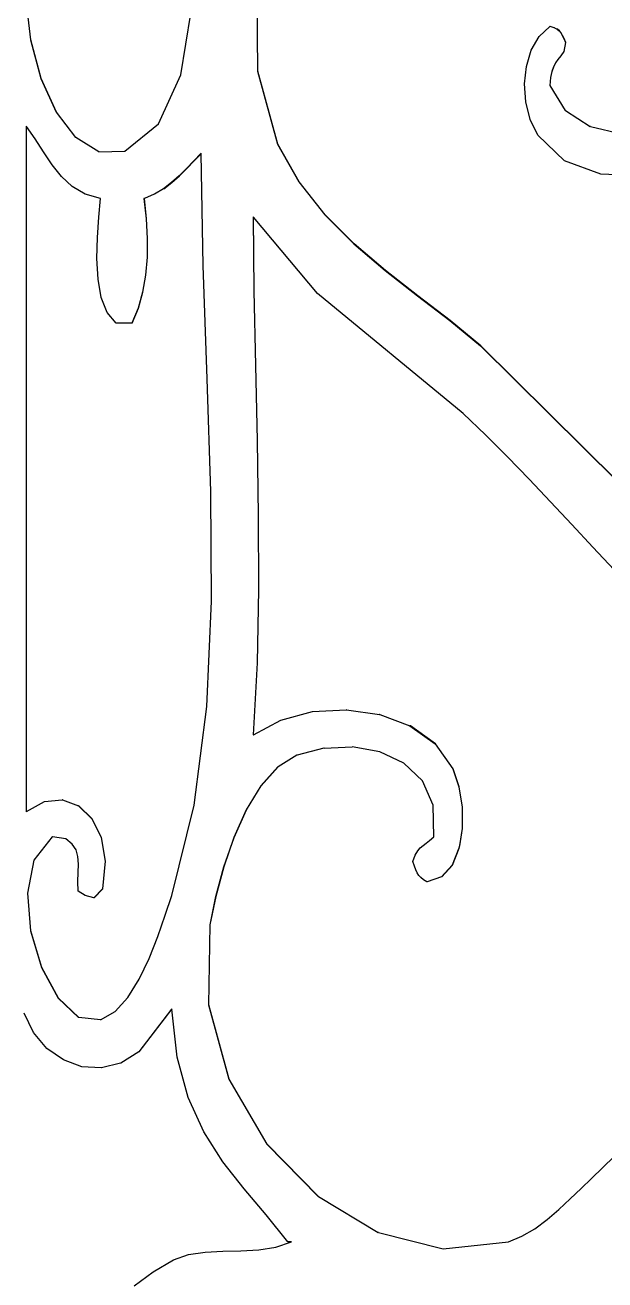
# Model space of a CAD drawing. Header units: inches. Extents: x 3672 to 10975, y -27382 to -746.
# Drawn here: x 4386.68 to 4390.43, y -26769.58 to -26761.46 of the extents above; entities that cross this region are included whole.
import ezdxf

# ---------------------------------------------------------------- set-up
doc = ezdxf.new("R2010")
doc.units = ezdxf.units.IN
doc.header["$LTSCALE"] = 17
doc.header["$MEASUREMENT"] = 0

msp = doc.modelspace()

# ---------------------------------------------------------------- linework, layer by layer
for p, q in [((4388.1797, -26761.2311), (4388.1838, -26761.7599)), ((4388.186, -26761.7599), (4388.1818, -26761.2311)), ((4386.6859, -26761.298), (4386.7154, -26761.5584)), ((4386.7176, -26761.5584), (4386.6881, -26761.298)), ((4387.6876, -26761.784), (4387.7528, -26761.3864)), ((4390.005, -26761.5373), (4390.0748, -26761.4723)), ((4390.0769, -26761.4723), (4390.0748, -26761.4723)), ((4390.1017, -26761.4803), (4390.0769, -26761.4723)), ((4390.1039, -26761.4803), (4390.1017, -26761.4803)), ((4390.1039, -26761.4803), (4390.1211, -26761.4893)), ((4390.1232, -26761.4893), (4390.1211, -26761.4893)), ((4390.1211, -26761.4893), (4390.1348, -26761.4999)), ((4390.137, -26761.4999), (4390.1232, -26761.4893)), ((4390.137, -26761.4999), (4390.1348, -26761.4999)), ((4390.1348, -26761.4999), (4390.1451, -26761.513)), ((4390.1473, -26761.513), (4390.137, -26761.4999)), ((4390.1451, -26761.513), (4390.154, -26761.5293)), ((4390.1473, -26761.513), (4390.1451, -26761.513)), ((4390.1561, -26761.5293), (4390.1473, -26761.513)), ((4386.7176, -26761.5584), (4386.7154, -26761.5584)), ((4386.7154, -26761.5584), (4386.7818, -26761.808)), ((4386.784, -26761.808), (4386.7176, -26761.5584)), ((4389.9541, -26761.6252), (4390.005, -26761.5373)), ((4390.1561, -26761.5293), (4390.154, -26761.5293)), ((4390.154, -26761.5293), (4390.1635, -26761.5497)), ((4390.1657, -26761.5497), (4390.1561, -26761.5293)), ((4390.1657, -26761.5497), (4390.1635, -26761.5497)), ((4390.1635, -26761.5497), (4390.1758, -26761.5748)), ((4390.1758, -26761.5748), (4390.1645, -26761.6334)), ((4390.1779, -26761.5748), (4390.1657, -26761.5497)), ((4390.1667, -26761.6334), (4390.1779, -26761.5748)), ((4390.1779, -26761.5748), (4390.1758, -26761.5748)), ((4389.9225, -26761.7294), (4389.9541, -26761.6252)), ((4390.1446, -26761.6612), (4390.1265, -26761.6847)), ((4390.1287, -26761.6847), (4390.1467, -26761.6612)), ((4390.1645, -26761.6334), (4390.1446, -26761.6612)), ((4390.1467, -26761.6612), (4390.1446, -26761.6612)), ((4390.1467, -26761.6612), (4390.1667, -26761.6334)), ((4390.1667, -26761.6334), (4390.1645, -26761.6334)), ((4388.1838, -26761.7599), (4388.3133, -26762.2336)), ((4388.186, -26761.7599), (4388.1838, -26761.7599)), ((4388.3155, -26762.2336), (4388.186, -26761.7599)), ((4389.9105, -26761.8432), (4389.9225, -26761.7294)), ((4390.0972, -26761.7316), (4390.0866, -26761.7619)), ((4390.0888, -26761.7619), (4390.0994, -26761.7316)), ((4390.1106, -26761.707), (4390.0972, -26761.7316)), ((4390.0994, -26761.7316), (4390.0972, -26761.7316)), ((4390.0994, -26761.7316), (4390.1128, -26761.707)), ((4390.1265, -26761.6847), (4390.1106, -26761.707)), ((4390.1128, -26761.707), (4390.1106, -26761.707)), ((4390.1128, -26761.707), (4390.1287, -26761.6847)), ((4390.1287, -26761.6847), (4390.1265, -26761.6847)), ((4386.784, -26761.808), (4386.7818, -26761.808)), ((4386.7818, -26761.808), (4386.8805, -26762.0257)), ((4386.8827, -26762.0257), (4386.784, -26761.808)), ((4387.5441, -26762.1017), (4387.6876, -26761.784)), ((4390.079, -26761.8012), (4390.0748, -26761.853)), ((4390.0769, -26761.853), (4390.0812, -26761.8012)), ((4390.0866, -26761.7619), (4390.079, -26761.8012)), ((4390.0812, -26761.8012), (4390.079, -26761.8012)), ((4390.0812, -26761.8012), (4390.0888, -26761.7619)), ((4390.0888, -26761.7619), (4390.0866, -26761.7619)), ((4389.9185, -26761.9599), (4389.9105, -26761.8432)), ((4390.0769, -26761.853), (4390.0748, -26761.853)), ((4390.0748, -26761.853), (4390.1719, -26762.0143)), ((4390.1741, -26762.0143), (4390.0769, -26761.853)), ((4389.947, -26762.0727), (4389.9185, -26761.9599)), ((4386.8805, -26762.0257), (4387.0071, -26762.1905)), ((4386.8827, -26762.0257), (4386.8805, -26762.0257)), ((4387.0092, -26762.1905), (4386.8827, -26762.0257)), ((4389.9962, -26762.175), (4389.947, -26762.0727)), ((4390.1741, -26762.0143), (4390.1719, -26762.0143)), ((4390.1741, -26762.0143), (4390.3345, -26762.118)), ((4386.6865, -26762.1165), (4386.6865, -26766.552)), ((4386.6886, -26762.1195), (4386.6865, -26762.1165)), ((4386.6886, -26766.5508), (4386.6886, -26762.1195)), ((4386.7449, -26762.1985), (4386.6886, -26762.1195)), ((4387.326, -26762.2775), (4387.5441, -26762.1017)), ((4390.3366, -26762.118), (4390.3345, -26762.118)), ((4390.3366, -26762.118), (4390.5368, -26762.1669)), ((4386.7999, -26762.2834), (4386.7449, -26762.1985)), ((4387.0092, -26762.1905), (4387.0071, -26762.1905)), ((4387.1571, -26762.2815), (4387.0092, -26762.1905)), ((4388.3155, -26762.2336), (4388.3133, -26762.2336)), ((4388.3133, -26762.2336), (4388.4511, -26762.4765)), ((4388.4533, -26762.4765), (4388.3155, -26762.2336)), ((4390.1682, -26762.3399), (4389.9962, -26762.175)), ((4386.8555, -26762.3663), (4386.7999, -26762.2834)), ((4387.1571, -26762.2815), (4387.326, -26762.2775)), ((4387.8197, -26762.2921), (4387.7709, -26762.3414)), ((4387.773, -26762.3414), (4387.8197, -26762.2943)), ((4387.8197, -26762.2943), (4387.8197, -26762.2921)), ((4387.8331, -26763.0183), (4387.8197, -26762.2943)), ((4386.9161, -26762.4427), (4386.8555, -26762.3663)), ((4387.724, -26762.3902), (4387.677, -26762.4372)), ((4387.6792, -26762.4372), (4387.7261, -26762.3902)), ((4387.7709, -26762.3414), (4387.724, -26762.3902)), ((4387.7261, -26762.3902), (4387.724, -26762.3902)), ((4387.7261, -26762.3902), (4387.773, -26762.3414)), ((4387.773, -26762.3414), (4387.7709, -26762.3414)), ((4390.4034, -26762.426), (4390.1682, -26762.3399)), ((4386.9857, -26762.5077), (4386.9161, -26762.4427)), ((4387.628, -26762.4813), (4387.5751, -26762.5214)), ((4387.5772, -26762.5214), (4387.6302, -26762.4813)), ((4387.677, -26762.4372), (4387.628, -26762.4813)), ((4387.6302, -26762.4813), (4387.628, -26762.4813)), ((4387.6302, -26762.4813), (4387.6792, -26762.4372)), ((4387.6792, -26762.4372), (4387.677, -26762.4372)), ((4388.4511, -26762.4765), (4388.6182, -26762.6892)), ((4388.4533, -26762.4765), (4388.4511, -26762.4765)), ((4388.6203, -26762.6892), (4388.4533, -26762.4765)), ((4390.6734, -26762.4392), (4390.4034, -26762.426)), ((4387.0686, -26762.5566), (4386.9857, -26762.5077)), ((4387.1689, -26762.5849), (4387.0686, -26762.5566)), ((4387.5162, -26762.5563), (4387.4516, -26762.5849)), ((4387.5183, -26762.5563), (4387.5162, -26762.5563)), ((4387.5751, -26762.5214), (4387.5183, -26762.5563)), ((4387.5772, -26762.5214), (4387.5751, -26762.5214)), ((4387.1577, -26762.7044), (4387.1689, -26762.5849)), ((4387.4494, -26762.5849), (4387.4635, -26762.7159)), ((4387.4516, -26762.5849), (4387.4494, -26762.5849)), ((4387.4657, -26762.7159), (4387.4516, -26762.5849)), ((4387.1485, -26762.8369), (4387.1577, -26762.7044)), ((4387.4657, -26762.7159), (4387.4635, -26762.7159)), ((4387.4635, -26762.7159), (4387.4703, -26762.8424)), ((4387.4725, -26762.8424), (4387.4657, -26762.7159)), ((4388.1562, -26762.702), (4388.1604, -26763.1821)), ((4388.1584, -26762.7046), (4388.1562, -26762.702)), ((4388.1626, -26763.1821), (4388.1584, -26762.7046)), ((4388.5714, -26763.1997), (4388.1584, -26762.7046)), ((4388.6182, -26762.6892), (4388.8068, -26762.8785)), ((4388.6203, -26762.6892), (4388.6182, -26762.6892)), ((4388.8089, -26762.8785), (4388.6203, -26762.6892)), ((4387.1454, -26762.9735), (4387.1485, -26762.8369)), ((4387.4703, -26762.8424), (4387.4692, -26762.9639)), ((4387.4725, -26762.8424), (4387.4703, -26762.8424)), ((4387.4714, -26762.9639), (4387.4725, -26762.8424)), ((4388.8068, -26762.8785), (4389.0094, -26763.0511)), ((4388.8089, -26762.8785), (4388.8068, -26762.8785)), ((4389.0116, -26763.0511), (4388.8089, -26762.8785)), ((4387.152, -26763.1058), (4387.1454, -26762.9735)), ((4387.4692, -26762.9639), (4387.4594, -26763.08)), ((4387.4616, -26763.08), (4387.4714, -26762.9639)), ((4387.4714, -26762.9639), (4387.4692, -26762.9639)), ((4387.8588, -26763.7515), (4387.8331, -26763.0183)), ((4389.0116, -26763.0511), (4389.0094, -26763.0511)), ((4389.0094, -26763.0511), (4389.2186, -26763.2138)), ((4389.2207, -26763.2138), (4389.0116, -26763.0511)), ((4387.1724, -26763.225), (4387.152, -26763.1058)), ((4387.4594, -26763.08), (4387.4403, -26763.19)), ((4387.4424, -26763.19), (4387.4616, -26763.08)), ((4387.4616, -26763.08), (4387.4594, -26763.08)), ((4387.4403, -26763.19), (4387.411, -26763.2935)), ((4387.4131, -26763.2935), (4387.4424, -26763.19)), ((4387.4424, -26763.19), (4387.4403, -26763.19)), ((4388.1604, -26763.1821), (4388.1699, -26763.6657)), ((4388.1626, -26763.1821), (4388.1604, -26763.1821)), ((4388.1721, -26763.6657), (4388.1626, -26763.1821)), ((4389.5138, -26763.9756), (4388.5714, -26763.1997)), ((4389.2186, -26763.2138), (4389.4266, -26763.3733)), ((4389.2207, -26763.2138), (4389.2186, -26763.2138)), ((4389.4288, -26763.3733), (4389.2207, -26763.2138)), ((4387.2104, -26763.3227), (4387.1724, -26763.225)), ((4387.411, -26763.2935), (4387.3709, -26763.39)), ((4387.373, -26763.39), (4387.4131, -26763.2935)), ((4387.4131, -26763.2935), (4387.411, -26763.2935)), ((4387.2699, -26763.39), (4387.2104, -26763.3227)), ((4389.4288, -26763.3733), (4389.4266, -26763.3733)), ((4389.4266, -26763.3733), (4389.626, -26763.5364)), ((4389.6282, -26763.5364), (4389.4288, -26763.3733)), ((4387.3709, -26763.39), (4387.2699, -26763.39)), ((4387.373, -26763.39), (4387.3709, -26763.39)), ((4389.626, -26763.5364), (4390.5123, -26764.4148)), ((4389.6282, -26763.5364), (4389.626, -26763.5364)), ((4390.5124, -26764.4126), (4389.6282, -26763.5364)), ((4388.1699, -26763.6657), (4388.1806, -26764.1506)), ((4388.1721, -26763.6657), (4388.1699, -26763.6657)), ((4388.1828, -26764.1506), (4388.1721, -26763.6657)), ((4387.8815, -26764.4796), (4387.8588, -26763.7515)), ((4389.6586, -26764.1128), (4389.5138, -26763.9756)), ((4389.8005, -26764.2545), (4389.6586, -26764.1128)), ((4388.1806, -26764.1506), (4388.1886, -26764.6342)), ((4388.1828, -26764.1506), (4388.1806, -26764.1506)), ((4388.1907, -26764.6342), (4388.1828, -26764.1506)), ((4389.9401, -26764.3995), (4389.8005, -26764.2545)), ((4390.0781, -26764.5464), (4389.9401, -26764.3995)), ((4387.8853, -26765.1902), (4387.8815, -26764.4796)), ((4390.2153, -26764.6939), (4390.0781, -26764.5464)), ((4388.1886, -26764.6342), (4388.1898, -26765.1143)), ((4388.1907, -26764.6342), (4388.1886, -26764.6342)), ((4388.192, -26765.1143), (4388.1907, -26764.6342)), ((4390.3524, -26764.8407), (4390.2153, -26764.6939)), ((4390.4899, -26764.9857), (4390.3524, -26764.8407)), ((4388.1898, -26765.1143), (4388.1804, -26765.5884)), ((4388.1825, -26765.5884), (4388.192, -26765.1143)), ((4388.192, -26765.1143), (4388.1898, -26765.1143)), ((4387.8549, -26765.871), (4387.8853, -26765.1902)), ((4388.1804, -26765.5884), (4388.1562, -26766.0543)), ((4388.1585, -26766.0531), (4388.1825, -26765.5884)), ((4388.1825, -26765.5884), (4388.1804, -26765.5884)), ((4387.7746, -26766.5096), (4387.8549, -26765.871)), ((4388.5393, -26765.9037), (4388.7574, -26765.8913)), ((4388.7596, -26765.8913), (4388.7574, -26765.8913)), ((4388.7596, -26765.8913), (4388.9726, -26765.9216)), ((4388.1585, -26766.0531), (4388.3338, -26765.9583)), ((4388.3338, -26765.9583), (4388.5393, -26765.9037)), ((4388.9748, -26765.9216), (4388.9726, -26765.9216)), ((4388.9748, -26765.9216), (4389.1695, -26765.995)), ((4388.1562, -26766.0543), (4388.1585, -26766.0531)), ((4389.1695, -26765.995), (4389.3326, -26766.1123)), ((4389.1717, -26765.995), (4389.1695, -26765.995)), ((4389.3348, -26766.1123), (4389.1717, -26765.995)), ((4388.6121, -26766.1405), (4388.4389, -26766.1861)), ((4388.6143, -26766.1405), (4388.6121, -26766.1405)), ((4388.6143, -26766.1405), (4388.796, -26766.1327)), ((4388.9736, -26766.1642), (4388.796, -26766.1327)), ((4389.3326, -26766.1123), (4389.4465, -26766.2739)), ((4389.3348, -26766.1123), (4389.3326, -26766.1123)), ((4389.4486, -26766.2739), (4389.3348, -26766.1123)), ((4388.4367, -26766.1861), (4388.3165, -26766.2621)), ((4388.4389, -26766.1861), (4388.4367, -26766.1861)), ((4389.1299, -26766.2366), (4388.9736, -26766.1642)), ((4388.3143, -26766.2621), (4388.2057, -26766.3832)), ((4388.2079, -26766.3832), (4388.3165, -26766.2621)), ((4388.3165, -26766.2621), (4388.3143, -26766.2621)), ((4389.2502, -26766.3511), (4389.1299, -26766.2366)), ((4389.4465, -26766.2739), (4389.4855, -26766.39)), ((4389.4486, -26766.2739), (4389.4465, -26766.2739)), ((4389.4876, -26766.39), (4389.4486, -26766.2739)), ((4388.2057, -26766.3832), (4388.1111, -26766.5386)), ((4388.1133, -26766.5386), (4388.2079, -26766.3832)), ((4388.2079, -26766.3832), (4388.2057, -26766.3832)), ((4389.3195, -26766.5095), (4389.2502, -26766.3511)), ((4389.4855, -26766.39), (4389.5062, -26766.5224)), ((4389.4876, -26766.39), (4389.4855, -26766.39)), ((4389.5083, -26766.5224), (4389.4876, -26766.39)), ((4386.6886, -26766.5508), (4386.8051, -26766.4855)), ((4386.8051, -26766.4855), (4386.9209, -26766.4748)), ((4386.9231, -26766.4748), (4386.9209, -26766.4748)), ((4386.9231, -26766.4748), (4387.026, -26766.5138)), ((4387.0282, -26766.5138), (4387.026, -26766.5138)), ((4387.026, -26766.5138), (4387.1124, -26766.5967)), ((4387.1146, -26766.5967), (4387.0282, -26766.5138)), ((4387.6289, -26767.0937), (4387.7746, -26766.5096)), ((4388.1111, -26766.5386), (4388.0307, -26766.7172)), ((4388.0329, -26766.7172), (4388.1133, -26766.5386)), ((4388.1133, -26766.5386), (4388.1111, -26766.5386)), ((4389.3231, -26766.7131), (4389.3195, -26766.5095)), ((4389.5062, -26766.5224), (4389.507, -26766.659)), ((4389.5083, -26766.5224), (4389.5062, -26766.5224)), ((4389.5092, -26766.659), (4389.5083, -26766.5224)), ((4386.6865, -26766.552), (4386.6886, -26766.5508)), ((4387.1124, -26766.5967), (4387.1722, -26766.7176)), ((4387.1146, -26766.5967), (4387.1124, -26766.5967)), ((4387.1744, -26766.7176), (4387.1146, -26766.5967)), ((4386.8548, -26766.7131), (4386.7371, -26766.8641)), ((4386.8567, -26766.7134), (4386.8548, -26766.7131)), ((4389.2967, -26766.7371), (4389.3231, -26766.7131)), ((4389.507, -26766.659), (4389.4888, -26766.772)), ((4389.4913, -26766.7702), (4389.5092, -26766.659)), ((4389.5092, -26766.659), (4389.507, -26766.659)), ((4386.7392, -26766.8641), (4386.8567, -26766.7134)), ((4386.9445, -26766.7277), (4386.8567, -26766.7134)), ((4386.9854, -26766.7604), (4386.9445, -26766.7277)), ((4387.0098, -26766.7985), (4386.9854, -26766.7604)), ((4387.1722, -26766.7176), (4387.1975, -26766.8706)), ((4387.1744, -26766.7176), (4387.1722, -26766.7176)), ((4387.1996, -26766.8706), (4387.1744, -26766.7176)), ((4388.0307, -26766.7172), (4387.9646, -26766.9083)), ((4387.9667, -26766.9083), (4388.0329, -26766.7172)), ((4388.0329, -26766.7172), (4388.0307, -26766.7172)), ((4389.2197, -26766.8047), (4389.236, -26766.7845)), ((4389.236, -26766.7845), (4389.2539, -26766.769)), ((4389.2539, -26766.769), (4389.2738, -26766.7545)), ((4389.2738, -26766.7545), (4389.2967, -26766.7371)), ((4389.4863, -26766.7877), (4389.4423, -26766.8964)), ((4389.4445, -26766.8964), (4389.4884, -26766.7877)), ((4389.4888, -26766.772), (4389.4863, -26766.7877)), ((4389.4884, -26766.7877), (4389.4863, -26766.7877)), ((4389.4884, -26766.7877), (4389.4913, -26766.7702)), ((4389.4888, -26766.772), (4389.4913, -26766.7702)), ((4386.7371, -26766.8641), (4386.6953, -26767.0782)), ((4386.6974, -26767.0782), (4386.7392, -26766.8641)), ((4386.7392, -26766.8641), (4386.7371, -26766.8641)), ((4387.0215, -26766.842), (4387.0098, -26766.7985)), ((4387.0248, -26766.8906), (4387.0215, -26766.842)), ((4387.1975, -26766.8706), (4387.1801, -26767.0498)), ((4387.1823, -26767.0498), (4387.1996, -26766.8706)), ((4387.1996, -26766.8706), (4387.1975, -26766.8706)), ((4389.1884, -26766.8741), (4389.204, -26766.8333)), ((4389.1982, -26766.9041), (4389.1884, -26766.8741)), ((4389.204, -26766.8333), (4389.2197, -26766.8047)), ((4387.0215, -26767.002), (4387.0234, -26766.944)), ((4387.0234, -26766.944), (4387.0248, -26766.8906)), ((4387.9646, -26766.9083), (4387.9129, -26767.1009)), ((4387.915, -26767.1009), (4387.9667, -26766.9083)), ((4387.9667, -26766.9083), (4387.9646, -26766.9083)), ((4389.207, -26766.9282), (4389.1982, -26766.9041)), ((4389.2159, -26766.9476), (4389.207, -26766.9282)), ((4389.2262, -26766.9638), (4389.2159, -26766.9476)), ((4389.4423, -26766.8964), (4389.3735, -26766.9732)), ((4389.3757, -26766.9732), (4389.4445, -26766.8964)), ((4389.4445, -26766.8964), (4389.4423, -26766.8964)), ((4387.0231, -26767.0644), (4387.0215, -26767.002)), ((4389.2392, -26766.9779), (4389.2262, -26766.9638)), ((4389.2561, -26766.9915), (4389.2392, -26766.9779)), ((4389.2782, -26767.0059), (4389.2561, -26766.9915)), ((4389.2804, -26767.0059), (4389.2782, -26767.0059)), ((4389.2796, -26767.0054), (4389.2804, -26767.0059)), ((4389.3735, -26766.9732), (4389.2804, -26767.0059)), ((4389.3757, -26766.9732), (4389.3735, -26766.9732)), ((4386.6953, -26767.0782), (4386.7163, -26767.3211)), ((4386.6974, -26767.0782), (4386.6953, -26767.0782)), ((4386.7185, -26767.3211), (4386.6974, -26767.0782)), ((4387.0679, -26767.0937), (4387.0231, -26767.0644)), ((4387.124, -26767.1083), (4387.0679, -26767.0937)), ((4387.1801, -26767.0498), (4387.124, -26767.1083)), ((4387.1262, -26767.1083), (4387.124, -26767.1083)), ((4387.1262, -26767.1083), (4387.1823, -26767.0498)), ((4387.1823, -26767.0498), (4387.1801, -26767.0498)), ((4387.587, -26767.22), (4387.6289, -26767.0937)), ((4387.9129, -26767.1009), (4387.8758, -26767.284)), ((4387.8779, -26767.284), (4387.915, -26767.1009)), ((4387.915, -26767.1009), (4387.9129, -26767.1009)), ((4387.5384, -26767.3589), (4387.587, -26767.22)), ((4386.7185, -26767.3211), (4386.7163, -26767.3211)), ((4386.7163, -26767.3211), (4386.7872, -26767.5587)), ((4386.7894, -26767.5587), (4386.7185, -26767.3211)), ((4387.4822, -26767.5006), (4387.5384, -26767.3589)), ((4387.8758, -26767.284), (4387.8661, -26767.8006)), ((4387.8682, -26767.8006), (4387.8779, -26767.284)), ((4387.8779, -26767.284), (4387.8758, -26767.284)), ((4387.4179, -26767.6353), (4387.4822, -26767.5006)), ((4386.7872, -26767.5587), (4386.8949, -26767.757)), ((4386.7894, -26767.5587), (4386.7872, -26767.5587)), ((4386.8971, -26767.757), (4386.7894, -26767.5587)), ((4387.3447, -26767.7532), (4387.4179, -26767.6353)), ((4386.8971, -26767.757), (4386.8949, -26767.757)), ((4386.8949, -26767.757), (4387.0265, -26767.8817)), ((4387.0287, -26767.8817), (4386.8971, -26767.757)), ((4387.262, -26767.8443), (4387.3447, -26767.7532)), ((4387.1689, -26767.8988), (4387.262, -26767.8443)), ((4387.6289, -26767.8256), (4387.4158, -26768.1038)), ((4387.4179, -26768.1038), (4387.6292, -26767.8281)), ((4387.6292, -26767.8281), (4387.6289, -26767.8256)), ((4387.6638, -26768.1385), (4387.6292, -26767.8281)), ((4387.8661, -26767.8006), (4387.998, -26768.2807)), ((4387.8682, -26767.8006), (4387.8661, -26767.8006)), ((4388.0001, -26768.2807), (4387.8682, -26767.8006)), ((4386.7351, -26767.9803), (4386.6753, -26767.8549)), ((4387.0287, -26767.8817), (4387.0265, -26767.8817)), ((4387.1689, -26767.8988), (4387.0287, -26767.8817)), ((4386.8216, -26768.0824), (4386.7351, -26767.9803)), ((4386.9278, -26768.1573), (4386.8216, -26768.0824)), ((4387.0471, -26768.2009), (4386.9278, -26768.1573)), ((4387.4158, -26768.1038), (4387.3, -26768.1781)), ((4387.4179, -26768.1038), (4387.4158, -26768.1038)), ((4387.7358, -26768.4004), (4387.6638, -26768.1385)), ((4387.1727, -26768.2092), (4387.0471, -26768.2009)), ((4387.1749, -26768.2092), (4387.1727, -26768.2092)), ((4387.2978, -26768.1781), (4387.1749, -26768.2092)), ((4387.3, -26768.1781), (4387.2978, -26768.1781)), ((4387.998, -26768.2807), (4388.2436, -26768.7014)), ((4388.0001, -26768.2807), (4387.998, -26768.2807)), ((4388.2457, -26768.7014), (4388.0001, -26768.2807)), ((4387.8371, -26768.6224), (4387.7358, -26768.4004)), ((4387.9601, -26768.8156), (4387.8371, -26768.6224)), ((4388.2436, -26768.7014), (4388.575, -26769.04)), ((4388.2457, -26768.7014), (4388.2436, -26768.7014)), ((4388.5771, -26769.04), (4388.2457, -26768.7014)), ((4390.344, -26768.9235), (4390.5629, -26768.7098)), ((4388.0968, -26768.9911), (4387.9601, -26768.8156)), ((4390.2763, -26768.9882), (4390.344, -26768.9235)), ((4388.2396, -26769.16), (4388.0968, -26768.9911)), ((4388.5771, -26769.04), (4388.575, -26769.04)), ((4388.5771, -26769.04), (4388.9644, -26769.2734)), ((4390.1327, -26769.1249), (4390.2059, -26769.0564)), ((4390.2059, -26769.0564), (4390.2763, -26768.9882)), ((4390.0563, -26769.1902), (4390.1327, -26769.1249)), ((4388.3806, -26769.3334), (4388.2396, -26769.16)), ((4389.9765, -26769.249), (4390.0563, -26769.1902)), ((4388.9665, -26769.2734), (4388.9644, -26769.2734)), ((4388.9665, -26769.2734), (4389.3838, -26769.3789)), ((4389.8055, -26769.3334), (4389.893, -26769.2978)), ((4389.893, -26769.2978), (4389.9765, -26769.249)), ((4387.9584, -26769.394), (4388.0757, -26769.3917)), ((4388.0757, -26769.3917), (4388.1916, -26769.3856)), ((4388.1916, -26769.3856), (4388.3021, -26769.3686)), ((4388.3021, -26769.3686), (4388.4031, -26769.3334)), ((4388.4031, -26769.3334), (4388.3806, -26769.3334)), ((4389.3838, -26769.3789), (4389.8055, -26769.3334)), ((4387.5086, -26769.5272), (4387.6401, -26769.4506)), ((4387.6401, -26769.4506), (4387.7365, -26769.4162)), ((4387.7365, -26769.4162), (4387.844, -26769.3998)), ((4387.844, -26769.3998), (4387.9584, -26769.394)), ((4387.3867, -26769.6192), (4387.5086, -26769.5272))]:
    msp.add_line(p, q)

doc.saveas('drawing.dxf')
